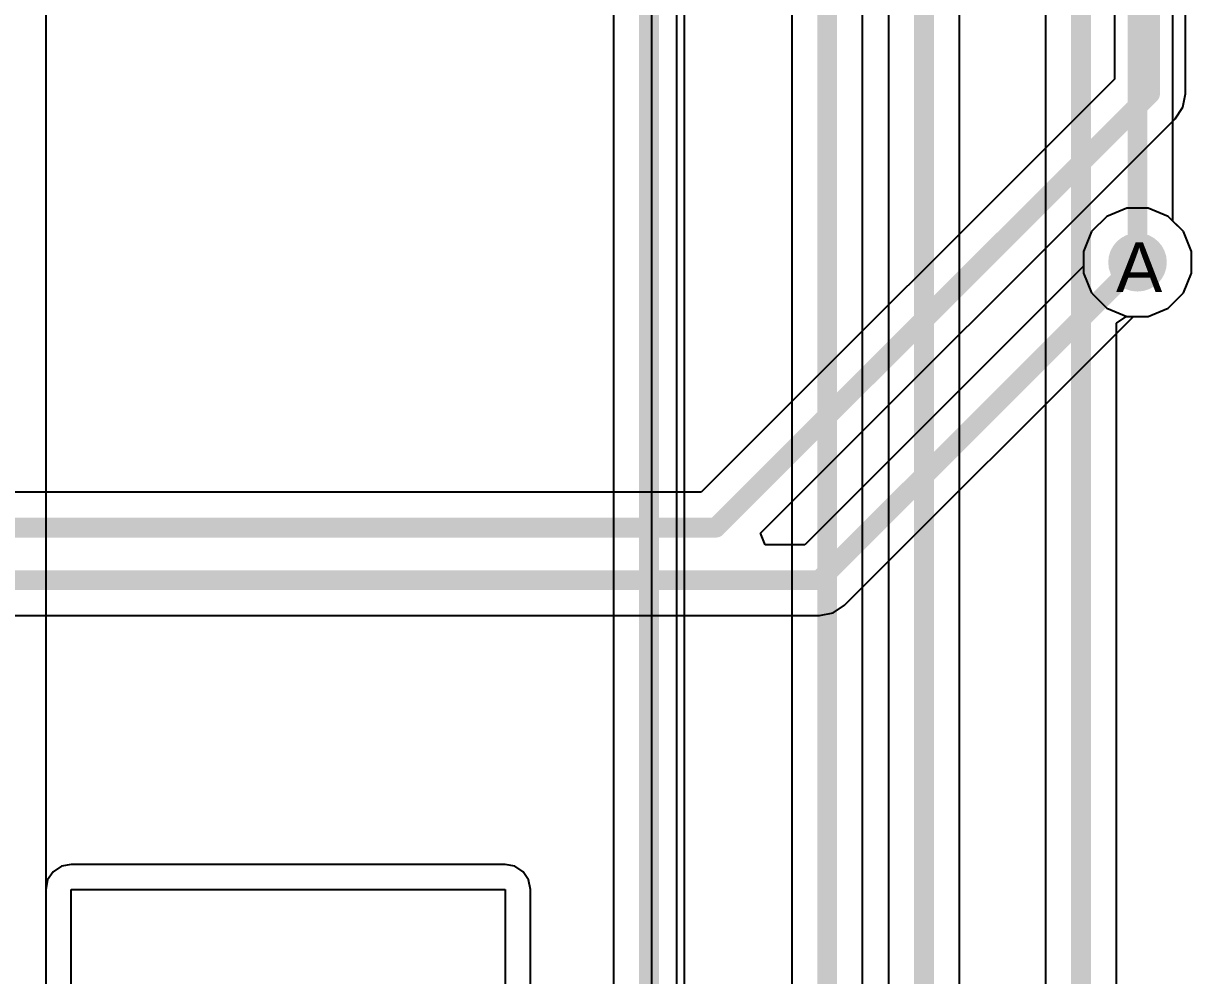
# Model space of a CAD drawing. Header units: inches. Extents: x 0 to 208, y 0 to 213.
# Drawn here: x 3.7688 to 4.2398, y 0.7413 to 1.1254 of the extents above; entities that cross this region are included whole.
import ezdxf

# ---------------------------------------------------------------- set-up
doc = ezdxf.new("R2010")
doc.units = ezdxf.units.IN
doc.header["$MEASUREMENT"] = 0
for name, color, linetype in [('Bottom Layer', 5, 'Continuous'), ('Drill Drawing', 1, 'Continuous'), ('L2_GND1', 16, 'Continuous'), ('L3_SIG1', 76, 'Continuous'), ('L4_PWR', 90, 'Continuous'), ('L5_GND2', 156, 'Continuous'), ('L6_SIG2', 130, 'Continuous'), ('L7_GND3', 216, 'Continuous'), ('Top Layer', 1, 'Continuous'), ('Via Holes', 16, 'Continuous')]:
    doc.layers.add(name, color=color, linetype=linetype)
doc.styles.add('Arial', font='', dxfattribs={"height": 0.2})
doc.styles.get('Arial').set_extended_font_data('Arial')

msp = doc.modelspace()

# ---------------------------------------------------------------- hatches: boundary and pattern name
at = {"layer": 'Bottom Layer'}
h = msp.add_hatch(color=5, dxfattribs=at)
edge = h.paths.add_edge_path()
edge.add_arc((4.2179488, 1.0290162), 0.011811, 0, 360)
at = {"layer": 'L2_GND1'}
h = msp.add_hatch(color=16, dxfattribs=at)
edge = h.paths.add_edge_path()
edge.add_arc((4.2179488, 1.0290162), 0.011811, 0, 360)
at = {"layer": 'L3_SIG1'}
h = msp.add_hatch(color=76, dxfattribs=at)
edge = h.paths.add_edge_path()
edge.add_arc((4.2179488, 1.0290162), 0.011811, 0, 360)
at = {"layer": 'L4_PWR'}
h = msp.add_hatch(color=90, dxfattribs=at)
edge = h.paths.add_edge_path()
edge.add_arc((4.2179488, 1.0290162), 0.011811, 0, 360)
at = {"layer": 'L5_GND2'}
h = msp.add_hatch(color=156, dxfattribs=at)
edge = h.paths.add_edge_path()
edge.add_arc((4.2179488, 1.0290162), 0.011811, 0, 360)
at = {"layer": 'L6_SIG2'}
h = msp.add_hatch(color=130, dxfattribs=at)
edge = h.paths.add_edge_path()
edge.add_arc((4.2179488, 1.0290162), 0.011811, 0, 360)
at = {"layer": 'L7_GND3'}
h = msp.add_hatch(color=216, dxfattribs=at)
edge = h.paths.add_edge_path()
edge.add_arc((4.2179488, 1.0290162), 0.011811, 0, 360)
at = {"layer": 'Top Layer'}
h = msp.add_hatch(color=1, dxfattribs=at)
edge = h.paths.add_edge_path()
edge.add_arc((4.2179488, 1.0290162), 0.011811, 0, 360)
at = {"layer": 'Via Holes'}
h = msp.add_hatch(color=7, dxfattribs=at)
edge = h.paths.add_edge_path()
edge.add_arc((4.2179488, 1.0290162), 0.0059055, 0, 360)

# ---------------------------------------------------------------- linework, layer by layer
at = {"layer": 'Bottom Layer'}
for p, q in [((4.2136103, 1.0508272), (4.2055939, 1.0475067)), ((4.2222873, 1.0508272), (4.2136103, 1.0508272)), ((4.2303037, 1.0475067), (4.2222873, 1.0508272)), ((4.2055939, 1.0475067), (4.1994583, 1.0413711)), ((4.2364393, 1.0413711), (4.2303037, 1.0475067)), ((4.1994583, 1.0413711), (4.1961378, 1.0333547)), ((4.2397598, 1.0333547), (4.2364393, 1.0413711)), ((4.1961378, 1.0333547), (4.1961378, 1.0246777)), ((4.2397598, 1.0246777), (4.2397598, 1.0333547)), ((4.1961378, 1.0246777), (4.1994583, 1.0166613)), ((4.2364393, 1.0166613), (4.2397598, 1.0246777)), ((4.1994583, 1.0166613), (4.2055939, 1.0105257)), ((4.2303037, 1.0105257), (4.2364393, 1.0166613)), ((4.2055939, 1.0105257), (4.2136103, 1.0072052)), ((4.2222873, 1.0072052), (4.2303037, 1.0105257)), ((4.2136103, 1.0072052), (4.2222873, 1.0072052))]:
    msp.add_line(p, q, dxfattribs=at)
at = {"layer": 'L2_GND1'}
for p, q in [((4.2136103, 1.0508272), (4.2055939, 1.0475067)), ((4.2222873, 1.0508272), (4.2136103, 1.0508272)), ((4.2303037, 1.0475067), (4.2222873, 1.0508272)), ((4.2055939, 1.0475067), (4.1994583, 1.0413711)), ((4.2364393, 1.0413711), (4.2303037, 1.0475067)), ((4.1994583, 1.0413711), (4.1961378, 1.0333547)), ((4.2397598, 1.0333547), (4.2364393, 1.0413711)), ((4.1961378, 1.0333547), (4.1961378, 1.0246777)), ((4.2397598, 1.0246777), (4.2397598, 1.0333547)), ((4.1961378, 1.0246777), (4.1994583, 1.0166613)), ((4.2364393, 1.0166613), (4.2397598, 1.0246777)), ((4.1994583, 1.0166613), (4.2055939, 1.0105257)), ((4.2303037, 1.0105257), (4.2364393, 1.0166613)), ((4.2055939, 1.0105257), (4.2136103, 1.0072052)), ((4.2222873, 1.0072052), (4.2303037, 1.0105257)), ((4.2136103, 1.0072052), (4.2222873, 1.0072052))]:
    msp.add_line(p, q, dxfattribs=at)
at = {"layer": 'L3_SIG1'}
for p, q in [((4.2372741, 1.0970007), (4.2372741, 2.8554152)), ((4.2087255, 1.5763361), (4.2087255, 1.1029128)), ((4.2087255, 1.1029128), (4.0420869, 0.9362743)), ((4.2361875, 1.0915377), (4.2372742, 1.0970002)), ((4.2372742, 1.0970002), (4.2372741, 1.0970007)), ((4.2330933, 1.0869067), (4.2361875, 1.0915377)), ((4.0659125, 0.9197259), (4.233093, 1.0869065)), ((4.233093, 1.0869065), (4.2330933, 1.0869067)), ((4.2136103, 1.0508272), (4.2055939, 1.0475067)), ((4.2222873, 1.0508272), (4.2136103, 1.0508272)), ((4.2303037, 1.0475067), (4.2222873, 1.0508272)), ((4.2055939, 1.0475067), (4.1994583, 1.0413711)), ((4.2364393, 1.0413711), (4.2303037, 1.0475067)), ((4.1994583, 1.0413711), (4.1961378, 1.0333547)), ((4.2397598, 1.0333547), (4.2364393, 1.0413711)), ((4.1961378, 1.0333547), (4.1961378, 1.0273931)), ((4.2397598, 1.0246777), (4.2397598, 1.0333547)), ((4.1961378, 1.0273931), (4.0838511, 0.9151065)), ((4.2364393, 1.0166613), (4.2397598, 1.0246777)), ((4.2303037, 1.0105257), (4.2364393, 1.0166613)), ((4.2222873, 1.0072052), (4.2303037, 1.0105257)), ((4.0998573, 0.8907387), (4.2163237, 1.0072052)), ((4.2163237, 1.0072052), (4.2222873, 1.0072052)), ((4.0420869, 0.9362743), (3.5199123, 0.9362743)), ((4.067826, 0.9151065), (4.0659125, 0.9197259)), ((4.0838511, 0.9151065), (4.067826, 0.9151065)), ((4.0952263, 0.8876445), (4.0998573, 0.8907387)), ((3.4135888, 0.8865579), (4.0897633, 0.8865579)), ((4.0897633, 0.8865579), (4.0897638, 0.8865578)), ((4.0897638, 0.8865578), (4.0952263, 0.8876445))]:
    msp.add_line(p, q, dxfattribs=at)
for points in [[(4.2229998, 1.0970002, 0.008, 0.008, 0), (4.2229998, 2.9210002, 0.008, 0.008, 0)], [(4.0479996, 0.922, 0.008, 0.008, 0), (4.2229998, 1.0970002, 0.008, 0.008, 0)], [(4.0897638, 0.9008322, 0.008, 0.008, 0), (4.2179478, 1.0290162, 0.008, 0.008, 0)], [(4.2179478, 1.0290162, 0.008, 0.008, 0), (4.2179488, 1.0290162, 0.008, 0.008, 0)], [(3.2812893, 0.922, 0.008, 0.008, 0), (4.0479996, 0.922, 0.008, 0.008, 0)], [(3.3773838, 0.9008322, 0.008, 0.008, 0), (4.0897638, 0.9008322, 0.008, 0.008, 0)]]:
    msp.add_lwpolyline(points, format="xyseb", dxfattribs=at)
for points in [[(4.2209998, 1.0970002, 0.004, 0.004, 1), (4.2249998, 1.0970002, 0.004, 0.004, 1)], [(4.2209998, 1.0970002, 0.004, 0.004, 1), (4.2249998, 1.0970002, 0.004, 0.004, 1)], [(4.2159478, 1.0290162, 0.004, 0.004, 1), (4.2199478, 1.0290162, 0.004, 0.004, 1)], [(4.2159478, 1.0290162, 0.004, 0.004, 1), (4.2199478, 1.0290162, 0.004, 0.004, 1)], [(4.2159488, 1.0290162, 0.004, 0.004, 1), (4.2199488, 1.0290162, 0.004, 0.004, 1)], [(4.0459996, 0.922, 0.004, 0.004, 1), (4.0499996, 0.922, 0.004, 0.004, 1)], [(4.0459996, 0.922, 0.004, 0.004, 1), (4.0499996, 0.922, 0.004, 0.004, 1)], [(4.0877638, 0.9008322, 0.004, 0.004, 1), (4.0917638, 0.9008322, 0.004, 0.004, 1)], [(4.0877638, 0.9008322, 0.004, 0.004, 1), (4.0917638, 0.9008322, 0.004, 0.004, 1)]]:
    msp.add_lwpolyline(points, format="xyseb", close=True, dxfattribs=at)
at = {"layer": 'L4_PWR'}
for p, q in [((4.0321852, 0.635), (4.0321852, 2.294)), ((4.0219893, 2.2929958), (4.0219893, 0.6360041)), ((3.778, 0.800412), (3.778, 1.799)), ((4.2136103, 1.0508272), (4.2055939, 1.0475067)), ((4.2222873, 1.0508272), (4.2136103, 1.0508272)), ((4.2303037, 1.0475067), (4.2222873, 1.0508272)), ((4.2055939, 1.0475067), (4.1994583, 1.0413711)), ((4.2364393, 1.0413711), (4.2303037, 1.0475067)), ((4.1994583, 1.0413711), (4.1961378, 1.0333547)), ((4.2397598, 1.0333547), (4.2364393, 1.0413711)), ((4.1961378, 1.0333547), (4.1961378, 1.0246777)), ((4.2397598, 1.0246777), (4.2397598, 1.0333547)), ((4.1961378, 1.0246777), (4.1994583, 1.0166613)), ((4.2364393, 1.0166613), (4.2397598, 1.0246777)), ((4.1994583, 1.0166613), (4.2055939, 1.0105257)), ((4.2303037, 1.0105257), (4.2364393, 1.0166613)), ((4.2055939, 1.0105257), (4.2136103, 1.0072052)), ((4.2222873, 1.0072052), (4.2303037, 1.0105257)), ((4.2136103, 1.0072052), (4.2222873, 1.0072052)), ((3.778, 0.6360042), (3.778, 0.800412))]:
    msp.add_line(p, q, dxfattribs=at)
at = {"layer": 'L5_GND2'}
for p, q in [((4.2136103, 1.0508272), (4.2055939, 1.0475067)), ((4.2222873, 1.0508272), (4.2136103, 1.0508272)), ((4.2303037, 1.0475067), (4.2222873, 1.0508272)), ((4.2055939, 1.0475067), (4.1994583, 1.0413711)), ((4.2364393, 1.0413711), (4.2303037, 1.0475067)), ((4.1994583, 1.0413711), (4.1961378, 1.0333547)), ((4.2397598, 1.0333547), (4.2364393, 1.0413711)), ((4.1961378, 1.0333547), (4.1961378, 1.0246777)), ((4.2397598, 1.0246777), (4.2397598, 1.0333547)), ((4.1961378, 1.0246777), (4.1994583, 1.0166613)), ((4.2364393, 1.0166613), (4.2397598, 1.0246777)), ((4.1994583, 1.0166613), (4.2055939, 1.0105257)), ((4.2303037, 1.0105257), (4.2364393, 1.0166613)), ((4.2055939, 1.0105257), (4.2136103, 1.0072052)), ((4.2222873, 1.0072052), (4.2303037, 1.0105257)), ((4.2136103, 1.0072052), (4.2222873, 1.0072052))]:
    msp.add_line(p, q, dxfattribs=at)
at = {"layer": 'L6_SIG2'}
for p, q in [((4.1461401, 0.647215), (4.1461401, 1.2672001)), ((4.1175915, 1.261288), (4.1175915, 0.5208453)), ((4.0352743, 0.631755), (4.0352743, 1.2289995)), ((4.0067257, 1.2230874), (4.0067257, 0.527748)), ((4.2136103, 1.0508272), (4.2055939, 1.0475067)), ((4.2222873, 1.0508272), (4.2136103, 1.0508272)), ((4.2303037, 1.0475067), (4.2222873, 1.0508272)), ((4.2055939, 1.0475067), (4.1994583, 1.0413711)), ((4.2364393, 1.0413711), (4.2303037, 1.0475067)), ((4.1994583, 1.0413711), (4.1961378, 1.0333547)), ((4.2397598, 1.0333547), (4.2364393, 1.0413711)), ((4.1961378, 1.0333547), (4.1961378, 1.0246777)), ((4.2397598, 1.0246777), (4.2397598, 1.0333547)), ((4.1961378, 1.0246777), (4.1994583, 1.0166613)), ((4.2364393, 1.0166613), (4.2397598, 1.0246777)), ((4.1994583, 1.0166613), (4.2055939, 1.0105257)), ((4.2303037, 1.0105257), (4.2364393, 1.0166613)), ((4.2055939, 1.0105257), (4.2136103, 1.0072052)), ((4.2222873, 1.0072052), (4.2303037, 1.0105257)), ((4.2136103, 1.0072052), (4.2222873, 1.0072052)), ((3.7807904, 0.7832096), (3.7785802, 0.7799018)), ((3.7840982, 0.7854198), (3.7807904, 0.7832096)), ((3.788, 0.7861959), (3.7840982, 0.7854198)), ((3.963, 0.7861959), (3.788, 0.7861959)), ((3.9669018, 0.7854198), (3.963, 0.7861959)), ((3.9702096, 0.7832096), (3.9669018, 0.7854198)), ((3.9724198, 0.7799018), (3.9702096, 0.7832096)), ((3.7785802, 0.7799018), (3.7778041, 0.776)), ((3.9731959, 0.776), (3.9724198, 0.7799018)), ((3.7778041, 0.776), (3.7778041, 0.4637018)), ((3.788, 0.4637018), (3.788, 0.776)), ((3.788, 0.776), (3.963, 0.776)), ((3.963, 0.776), (3.963, 0.5185485)), ((3.9731959, 0.5185485), (3.9731959, 0.776))]:
    msp.add_line(p, q, dxfattribs=at)
for points in [[(4.1318658, 0.5042742, 0.008, 0.008, 0), (4.1318658, 1.2672006, 0.008, 0.008, 0)], [(4.021, 0.5218354, 0.008, 0.008, 0), (4.021, 1.229, 0.008, 0.008, 0)]]:
    msp.add_lwpolyline(points, format="xyseb", dxfattribs=at)
at = {"layer": 'L7_GND3'}
for p, q in [((4.2136103, 1.0508272), (4.2055939, 1.0475067)), ((4.2222873, 1.0508272), (4.2136103, 1.0508272)), ((4.2303037, 1.0475067), (4.2222873, 1.0508272)), ((4.2055939, 1.0475067), (4.1994583, 1.0413711)), ((4.2364393, 1.0413711), (4.2303037, 1.0475067)), ((4.1994583, 1.0413711), (4.1961378, 1.0333547)), ((4.2397598, 1.0333547), (4.2364393, 1.0413711)), ((4.1961378, 1.0333547), (4.1961378, 1.0246777)), ((4.2397598, 1.0246777), (4.2397598, 1.0333547)), ((4.1961378, 1.0246777), (4.1994583, 1.0166613)), ((4.2364393, 1.0166613), (4.2397598, 1.0246777)), ((4.1994583, 1.0166613), (4.2055939, 1.0105257)), ((4.2303037, 1.0105257), (4.2364393, 1.0166613)), ((4.2055939, 1.0105257), (4.2136103, 1.0072052)), ((4.2222873, 1.0072052), (4.2303037, 1.0105257)), ((4.2136103, 1.0072052), (4.2222873, 1.0072052))]:
    msp.add_line(p, q, dxfattribs=at)
at = {"layer": 'Top Layer'}
for p, q in [((4.1071061, 0.6885809), (4.1071061, 1.4671677)), ((4.0785575, 1.4612556), (4.0785575, 0.6826687)), ((4.2322221, 1.0455883), (4.2322221, 1.4487277)), ((4.1808635, 1.4089495), (4.1808635, 0.6888627)), ((4.2364393, 1.0413711), (4.2322221, 1.0455883)), ((4.2397598, 1.0333547), (4.2364393, 1.0413711)), ((4.2397598, 1.0246777), (4.2397598, 1.0333547)), ((4.2364393, 1.0166613), (4.2397598, 1.0246777)), ((4.2303037, 1.0105257), (4.2364393, 1.0166613)), ((4.2222873, 1.0072052), (4.2303037, 1.0105257)), ((4.2094121, 1.0044442), (4.2135695, 1.0072221)), ((4.2094121, 0.6947749), (4.2094121, 1.0044442)), ((4.2135695, 1.0072221), (4.2136103, 1.0072052)), ((4.2136103, 1.0072052), (4.2222873, 1.0072052))]:
    msp.add_line(p, q, dxfattribs=at)
for points in [[(4.0928318, 0.6826682, 0.008, 0.008, 0), (4.0928318, 1.4671682, 0.008, 0.008, 0)], [(4.2179478, 1.0290172, 0.008, 0.008, 0), (4.2179478, 1.4487282, 0.008, 0.008, 0)], [(4.1951378, 0.6888622, 0.008, 0.008, 0), (4.1951378, 1.4148622, 0.008, 0.008, 0)], [(4.2179478, 1.0290172, 0.008, 0.008, 0), (4.2179488, 1.0290162, 0.008, 0.008, 0)]]:
    msp.add_lwpolyline(points, format="xyseb", dxfattribs=at)
for points in [[(4.2159478, 1.0290172, 0.004, 0.004, 1), (4.2199478, 1.0290172, 0.004, 0.004, 1)], [(4.2159478, 1.0290172, 0.004, 0.004, 1), (4.2199478, 1.0290172, 0.004, 0.004, 1)], [(4.2159488, 1.0290162, 0.004, 0.004, 1), (4.2199488, 1.0290162, 0.004, 0.004, 1)]]:
    msp.add_lwpolyline(points, format="xyseb", close=True, dxfattribs=at)

# ---------------------------------------------------------------- texts
at = {"layer": 'Drill Drawing', "style": 'Arial'}
msp.add_text('A', height=0.02, dxfattribs=at).set_placement((4.2092843, 1.0170195))

doc.saveas('drawing.dxf')
